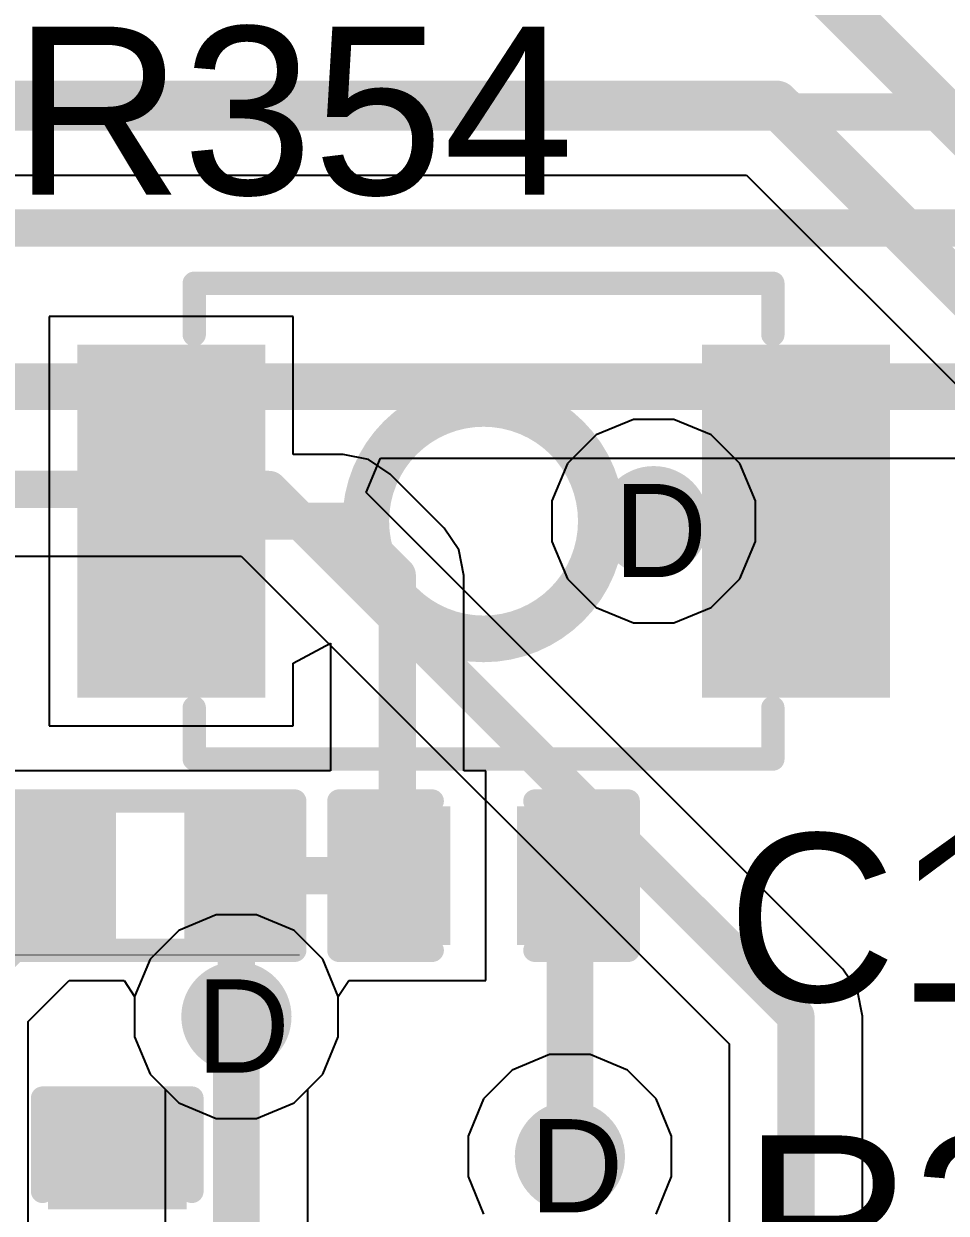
# Model space of a CAD drawing. Header units: inches. Extents: x -11 to 5428, y 0 to 5423.
# Drawn here: x 207.81 to 212.83, y 44.24 to 50.71 of the extents above; entities that cross this region are included whole.
import ezdxf

# ---------------------------------------------------------------- set-up
doc = ezdxf.new("R2010")
doc.units = ezdxf.units.IN
for name, color, linetype in [('Bottom Layer', 5, 'Continuous'), ('Drill Drawing', 1, 'Continuous'), ('GND', 16, 'Continuous'), ('PWR', 76, 'Continuous'), ('Top Layer', 1, 'Continuous'), ('Top Overlay', 2, 'Continuous'), ('Top Paste', 8, 'Continuous'), ('Top Solder', 216, 'Continuous'), ('Via Holes', 16, 'Continuous')]:
    doc.layers.add(name, color=color, linetype=linetype)
doc.styles.add('Arial', font='', dxfattribs={"height": 0.2})
doc.styles.get('Arial').set_extended_font_data('Arial')

# ---------------------------------------------------------------- blocks, each defined once
blk = doc.blocks.new('C___0402_309')
at = {"layer": 'Top Layer'}
for points in [[(-0.6985, -0.3175), (-0.6985, 0.3175), (-0.2413, 0.3175), (-0.2413, -0.3175)], [(0.2413, -0.3175), (0.2413, 0.3175), (0.6985, 0.3175), (0.6985, -0.3175)]]:
    blk.add_hatch(color=1, dxfattribs=at).paths.add_polyline_path(points)
at = {"layer": 'Top Paste'}
for points in [[(-0.6985, -0.3175), (-0.6985, 0.3175), (-0.2413, 0.3175), (-0.2413, -0.3175)], [(0.2413, -0.3175), (0.2413, 0.3175), (0.6985, 0.3175), (0.6985, -0.3175)]]:
    blk.add_hatch(color=8, dxfattribs=at).paths.add_polyline_path(points)
at = {"layer": 'Top Solder'}
for points in [[(-0.7585, -0.3775), (-0.7585, 0.3775), (-0.1813, 0.3775), (-0.1813, -0.3775)], [(0.1813, -0.3775), (0.1813, 0.3775), (0.7585, 0.3775), (0.7585, -0.3775)]]:
    blk.add_hatch(color=216, dxfattribs=at).paths.add_polyline_path(points)
at = {"layer": 'Top Overlay'}
for points in [[(-0.7874, 0.4064, 0.127, 0.127, 0), (-0.2794, 0.4064, 0.127, 0.127, 0)], [(-0.7874, 0.4064, 0.127, 0.127, 0), (-0.7874, -0.4064, 0.127, 0.127, 0)], [(0.2794, 0.4064, 0.127, 0.127, 0), (0.7874, 0.4064, 0.127, 0.127, 0)], [(0.7874, 0.4064, 0.127, 0.127, 0), (0.7874, -0.4064, 0.127, 0.127, 0)], [(-0.7874, -0.4064, 0.127, 0.127, 0), (-0.2794, -0.4064, 0.127, 0.127, 0)], [(0.2794, -0.4064, 0.127, 0.127, 0), (0.7874, -0.4064, 0.127, 0.127, 0)]]:
    blk.add_lwpolyline(points, format="xyseb", dxfattribs=at)
for points in [[(-0.8191, 0.4064, 0.0635, 0.0635, 1), (-0.7556, 0.4064, 0.0635, 0.0635, 1)], [(-0.8191, 0.4064, 0.0635, 0.0635, 1), (-0.7556, 0.4064, 0.0635, 0.0635, 1)], [(-0.3111, 0.4064, 0.0635, 0.0635, 1), (-0.2476, 0.4064, 0.0635, 0.0635, 1)], [(0.2477, 0.4064, 0.0635, 0.0635, 1), (0.3112, 0.4064, 0.0635, 0.0635, 1)], [(0.7557, 0.4064, 0.0635, 0.0635, 1), (0.8192, 0.4064, 0.0635, 0.0635, 1)], [(0.7557, 0.4064, 0.0635, 0.0635, 1), (0.8192, 0.4064, 0.0635, 0.0635, 1)], [(-0.8191, -0.4064, 0.0635, 0.0635, 1), (-0.7556, -0.4064, 0.0635, 0.0635, 1)], [(-0.8191, -0.4064, 0.0635, 0.0635, 1), (-0.7556, -0.4064, 0.0635, 0.0635, 1)], [(-0.3111, -0.4064, 0.0635, 0.0635, 1), (-0.2476, -0.4064, 0.0635, 0.0635, 1)], [(0.2477, -0.4064, 0.0635, 0.0635, 1), (0.3112, -0.4064, 0.0635, 0.0635, 1)], [(0.7557, -0.4064, 0.0635, 0.0635, 1), (0.8192, -0.4064, 0.0635, 0.0635, 1)], [(0.7557, -0.4064, 0.0635, 0.0635, 1), (0.8192, -0.4064, 0.0635, 0.0635, 1)]]:
    blk.add_lwpolyline(points, format="xyseb", close=True, dxfattribs=at)
blk = doc.blocks.new('C___0402_314')
at = {"layer": 'Top Layer'}
for points in [[(-0.6985, -0.3175), (-0.6985, 0.3175), (-0.2413, 0.3175), (-0.2413, -0.3175)], [(0.2413, -0.3175), (0.2413, 0.3175), (0.6985, 0.3175), (0.6985, -0.3175)]]:
    blk.add_hatch(color=1, dxfattribs=at).paths.add_polyline_path(points)
at = {"layer": 'Top Paste'}
for points in [[(-0.6985, -0.3175), (-0.6985, 0.3175), (-0.2413, 0.3175), (-0.2413, -0.3175)], [(0.2413, -0.3175), (0.2413, 0.3175), (0.6985, 0.3175), (0.6985, -0.3175)]]:
    blk.add_hatch(color=8, dxfattribs=at).paths.add_polyline_path(points)
at = {"layer": 'Top Solder'}
for points in [[(-0.7585, -0.3775), (-0.7585, 0.3775), (-0.1813, 0.3775), (-0.1813, -0.3775)], [(0.1813, -0.3775), (0.1813, 0.3775), (0.7585, 0.3775), (0.7585, -0.3775)]]:
    blk.add_hatch(color=216, dxfattribs=at).paths.add_polyline_path(points)
at = {"layer": 'Top Overlay'}
for points in [[(-0.7874, 0.4064, 0.127, 0.127, 0), (-0.2794, 0.4064, 0.127, 0.127, 0)], [(-0.7874, -0.4064, 0.127, 0.127, 0), (-0.7874, 0.4064, 0.127, 0.127, 0)], [(0.2794, 0.4064, 0.127, 0.127, 0), (0.7874, 0.4064, 0.127, 0.127, 0)], [(0.7874, -0.4064, 0.127, 0.127, 0), (0.7874, 0.4064, 0.127, 0.127, 0)], [(-0.7874, -0.4064, 0.127, 0.127, 0), (-0.2794, -0.4064, 0.127, 0.127, 0)], [(0.2794, -0.4064, 0.127, 0.127, 0), (0.7874, -0.4064, 0.127, 0.127, 0)]]:
    blk.add_lwpolyline(points, format="xyseb", dxfattribs=at)
for points in [[(-0.8191, 0.4064, 0.0635, 0.0635, 1), (-0.7556, 0.4064, 0.0635, 0.0635, 1)], [(-0.8191, 0.4064, 0.0635, 0.0635, 1), (-0.7556, 0.4064, 0.0635, 0.0635, 1)], [(-0.3111, 0.4064, 0.0635, 0.0635, 1), (-0.2477, 0.4064, 0.0635, 0.0635, 1)], [(0.2477, 0.4064, 0.0635, 0.0635, 1), (0.3111, 0.4064, 0.0635, 0.0635, 1)], [(0.7556, 0.4064, 0.0635, 0.0635, 1), (0.8191, 0.4064, 0.0635, 0.0635, 1)], [(0.7556, 0.4064, 0.0635, 0.0635, 1), (0.8191, 0.4064, 0.0635, 0.0635, 1)], [(-0.8191, -0.4064, 0.0635, 0.0635, 1), (-0.7556, -0.4064, 0.0635, 0.0635, 1)], [(-0.8191, -0.4064, 0.0635, 0.0635, 1), (-0.7556, -0.4064, 0.0635, 0.0635, 1)], [(-0.3111, -0.4064, 0.0635, 0.0635, 1), (-0.2477, -0.4064, 0.0635, 0.0635, 1)], [(0.2477, -0.4064, 0.0635, 0.0635, 1), (0.3111, -0.4064, 0.0635, 0.0635, 1)], [(0.7556, -0.4064, 0.0635, 0.0635, 1), (0.8191, -0.4064, 0.0635, 0.0635, 1)], [(0.7556, -0.4064, 0.0635, 0.0635, 1), (0.8191, -0.4064, 0.0635, 0.0635, 1)]]:
    blk.add_lwpolyline(points, format="xyseb", close=True, dxfattribs=at)
blk = doc.blocks.new('R___0402_336')
at = {"layer": 'Top Layer'}
for points in [[(-0.6985, -0.3175), (-0.6985, 0.3175), (-0.2413, 0.3175), (-0.2413, -0.3175)], [(0.2413, -0.3175), (0.2413, 0.3175), (0.6985, 0.3175), (0.6985, -0.3175)]]:
    blk.add_hatch(color=1, dxfattribs=at).paths.add_polyline_path(points)
at = {"layer": 'Top Paste'}
for points in [[(-0.6985, -0.3175), (-0.6985, 0.3175), (-0.2413, 0.3175), (-0.2413, -0.3175)], [(0.2413, -0.3175), (0.2413, 0.3175), (0.6985, 0.3175), (0.6985, -0.3175)]]:
    blk.add_hatch(color=8, dxfattribs=at).paths.add_polyline_path(points)
at = {"layer": 'Top Solder'}
for points in [[(-0.7535, -0.3725), (-0.7535, 0.3725), (-0.1863, 0.3725), (-0.1863, -0.3725)], [(0.1863, -0.3725), (0.1863, 0.3725), (0.7535, 0.3725), (0.7535, -0.3725)]]:
    blk.add_hatch(color=216, dxfattribs=at).paths.add_polyline_path(points)
at = {"layer": 'Top Overlay'}
for points in [[(-0.7874, 0.4064, 0.127, 0.127, 0), (0.7874, 0.4064, 0.127, 0.127, 0)], [(-0.7874, -0.4064, 0.127, 0.127, 0), (-0.7874, 0.4064, 0.127, 0.127, 0)], [(0.7874, -0.4064, 0.127, 0.127, 0), (0.7874, 0.4064, 0.127, 0.127, 0)], [(-0.7874, -0.4064, 0.127, 0.127, 0), (0.7874, -0.4064, 0.127, 0.127, 0)], [(-0.8128, -0.4318, 0.00323, 0.00323, 0), (0.8128, -0.4318, 0.00323, 0.00323, 0)]]:
    blk.add_lwpolyline(points, format="xyseb", dxfattribs=at)
for points in [[(-0.8192, 0.4064, 0.0635, 0.0635, 1), (-0.7557, 0.4064, 0.0635, 0.0635, 1)], [(-0.8192, 0.4064, 0.0635, 0.0635, 1), (-0.7557, 0.4064, 0.0635, 0.0635, 1)], [(0.7556, 0.4064, 0.0635, 0.0635, 1), (0.8191, 0.4064, 0.0635, 0.0635, 1)], [(0.7556, 0.4064, 0.0635, 0.0635, 1), (0.8191, 0.4064, 0.0635, 0.0635, 1)], [(-0.8192, -0.4064, 0.0635, 0.0635, 1), (-0.7557, -0.4064, 0.0635, 0.0635, 1)], [(-0.8192, -0.4064, 0.0635, 0.0635, 1), (-0.7557, -0.4064, 0.0635, 0.0635, 1)], [(0.7556, -0.4064, 0.0635, 0.0635, 1), (0.8191, -0.4064, 0.0635, 0.0635, 1)], [(0.7556, -0.4064, 0.0635, 0.0635, 1), (0.8191, -0.4064, 0.0635, 0.0635, 1)], [(-0.8136, -0.4318, 0.00161, 0.00161, 1), (-0.812, -0.4318, 0.00161, 0.00161, 1)], [(0.812, -0.4318, 0.00161, 0.00161, 1), (0.8136, -0.4318, 0.00161, 0.00161, 1)]]:
    blk.add_lwpolyline(points, format="xyseb", close=True, dxfattribs=at)
blk = doc.blocks.new('B3U_1000P_361')
at = {"layer": 'Top Layer'}
for points in [[(-2.11, 0.86), (-1.29, 0.86), (-1.29, -0.86), (-2.11, -0.86)], [(1.29, 0.86), (2.11, 0.86), (2.11, -0.86), (1.29, -0.86)]]:
    blk.add_hatch(color=1, dxfattribs=at).paths.add_polyline_path(points)
at = {"layer": 'Top Paste'}
for points in [[(-2.11, 0.86), (-1.29, 0.86), (-1.29, -0.86), (-2.11, -0.86)], [(1.29, 0.86), (2.11, 0.86), (2.11, -0.86), (1.29, -0.86)]]:
    blk.add_hatch(color=8, dxfattribs=at).paths.add_polyline_path(points)
at = {"layer": 'Top Solder'}
for points in [[(-2.2116, 0.9616), (-1.1884, 0.9616), (-1.1884, -0.9616), (-2.2116, -0.9616)], [(1.1884, 0.9616), (2.2116, 0.9616), (2.2116, -0.9616), (1.1884, -0.9616)]]:
    blk.add_hatch(color=216, dxfattribs=at).paths.add_polyline_path(points)
at = {"layer": 'Top Overlay'}
for points in [[(1.5748, 1.2954, 0.127, 0.127, 0), (-1.5748, 1.2954, 0.127, 0.127, 0)], [(-1.5748, 1.2954, 0.127, 0.127, 0), (-1.5748, 1.016, 0.127, 0.127, 0)], [(1.5748, 1.2954, 0.127, 0.127, 0), (1.5748, 1.016, 0.127, 0.127, 0)], [(-1.5748, -1.016, 0.127, 0.127, 0), (-1.5748, -1.2954, 0.127, 0.127, 0)], [(1.5748, -1.016, 0.127, 0.127, 0), (1.5748, -1.2954, 0.127, 0.127, 0)], [(1.5748, -1.2954, 0.127, 0.127, 0), (-1.5748, -1.2954, 0.127, 0.127, 0)]]:
    blk.add_lwpolyline(points, format="xyseb", dxfattribs=at)
for points in [[(-1.6065, 1.2954, 0.0635, 0.0635, 1), (-1.5431, 1.2954, 0.0635, 0.0635, 1)], [(-1.6065, 1.2954, 0.0635, 0.0635, 1), (-1.5431, 1.2954, 0.0635, 0.0635, 1)], [(1.5431, 1.2954, 0.0635, 0.0635, 1), (1.6065, 1.2954, 0.0635, 0.0635, 1)], [(1.5431, 1.2954, 0.0635, 0.0635, 1), (1.6065, 1.2954, 0.0635, 0.0635, 1)], [(-1.6065, 1.016, 0.0635, 0.0635, 1), (-1.5431, 1.016, 0.0635, 0.0635, 1)], [(1.5431, 1.016, 0.0635, 0.0635, 1), (1.6065, 1.016, 0.0635, 0.0635, 1)], [(0.6411, 0, 0.254, 0.254, 1), (-0.6411, 0, 0.254, 0.254, 1)], [(-0.7046, 0, 0.127, 0.127, 1), (-0.5776, 0, 0.127, 0.127, 1)], [(0.5776, 0, 0.127, 0.127, 1), (0.7046, 0, 0.127, 0.127, 1)], [(-1.6065, -1.016, 0.0635, 0.0635, 1), (-1.5431, -1.016, 0.0635, 0.0635, 1)], [(1.5431, -1.016, 0.0635, 0.0635, 1), (1.6065, -1.016, 0.0635, 0.0635, 1)], [(-1.6065, -1.2954, 0.0635, 0.0635, 1), (-1.5431, -1.2954, 0.0635, 0.0635, 1)], [(-1.6065, -1.2954, 0.0635, 0.0635, 1), (-1.5431, -1.2954, 0.0635, 0.0635, 1)], [(1.5431, -1.2954, 0.0635, 0.0635, 1), (1.6065, -1.2954, 0.0635, 0.0635, 1)], [(1.5431, -1.2954, 0.0635, 0.0635, 1), (1.6065, -1.2954, 0.0635, 0.0635, 1)]]:
    blk.add_lwpolyline(points, format="xyseb", close=True, dxfattribs=at)

msp = doc.modelspace()

# ---------------------------------------------------------------- hatches: boundary and pattern name
at = {"layer": 'Bottom Layer'}
h = msp.add_hatch(color=5, dxfattribs=at)
edge = h.paths.add_edge_path()
edge.add_arc((211.2346, 48.0058), 0.3, 0, 360)
h = msp.add_hatch(color=5, dxfattribs=at)
edge = h.paths.add_edge_path()
edge.add_arc((208.9634, 45.3078), 0.3, 0, 360)
h = msp.add_hatch(color=5, dxfattribs=at)
edge = h.paths.add_edge_path()
edge.add_arc((210.7785, 44.5468), 0.3, 0, 360)
at = {"layer": 'GND'}
h = msp.add_hatch(color=16, dxfattribs=at)
edge = h.paths.add_edge_path()
edge.add_arc((211.2346, 48.0058), 0.3, 0, 360)
h = msp.add_hatch(color=16, dxfattribs=at)
edge = h.paths.add_edge_path()
edge.add_arc((208.9634, 45.3078), 0.3, 0, 360)
h = msp.add_hatch(color=16, dxfattribs=at)
edge = h.paths.add_edge_path()
edge.add_arc((210.7785, 44.5468), 0.3, 0, 360)
at = {"layer": 'PWR'}
h = msp.add_hatch(color=76, dxfattribs=at)
edge = h.paths.add_edge_path()
edge.add_arc((211.2346, 48.0058), 0.3, 0, 360)
h = msp.add_hatch(color=76, dxfattribs=at)
edge = h.paths.add_edge_path()
edge.add_arc((208.9634, 45.3078), 0.3, 0, 360)
h = msp.add_hatch(color=76, dxfattribs=at)
edge = h.paths.add_edge_path()
edge.add_arc((210.7785, 44.5468), 0.3, 0, 360)
at = {"layer": 'Top Layer'}
h = msp.add_hatch(color=1, dxfattribs=at)
edge = h.paths.add_edge_path()
edge.add_arc((211.2346, 48.0058), 0.3, 0, 360)
h = msp.add_hatch(color=1, dxfattribs=at)
edge = h.paths.add_edge_path()
edge.add_arc((208.9634, 45.3078), 0.3, 0, 360)
h = msp.add_hatch(color=1, dxfattribs=at)
edge = h.paths.add_edge_path()
edge.add_arc((210.7785, 44.5468), 0.3, 0, 360)
at = {"layer": 'Via Holes'}
h = msp.add_hatch(color=7, dxfattribs=at)
edge = h.paths.add_edge_path()
edge.add_arc((211.2346, 48.0058), 0.15, 0, 360)
h = msp.add_hatch(color=7, dxfattribs=at)
edge = h.paths.add_edge_path()
edge.add_arc((208.9634, 45.3078), 0.15, 0, 360)
h = msp.add_hatch(color=7, dxfattribs=at)
edge = h.paths.add_edge_path()
edge.add_arc((210.7785, 44.5468), 0.15, 0, 360)

# ---------------------------------------------------------------- linework, layer by layer
at = {"layer": 'Bottom Layer'}
for p, q in [((209.6698, 48.1617), (209.7475, 48.3495)), ((209.7475, 48.3495), (233.2227, 48.3495)), ((212.265, 45.5665), (209.6698, 48.1617)), ((197.6912, 47.8158), (208.9902, 47.8158)), ((208.9902, 47.8158), (211.6461, 45.1599)), ((208.8532, 45.8618), (208.6496, 45.7774)), ((209.0736, 45.8618), (208.8532, 45.8618)), ((209.2772, 45.7774), (209.0736, 45.8618)), ((208.6496, 45.7774), (208.4937, 45.6216)), ((209.4331, 45.6216), (209.2772, 45.7774)), ((208.4937, 45.6216), (208.4094, 45.418)), ((209.5174, 45.418), (209.4331, 45.6216)), ((212.3436, 45.4489), (212.265, 45.5665)), ((212.265, 45.5665), (212.265, 45.5665)), ((208.4094, 45.418), (208.4094, 45.1976)), ((209.5174, 45.1976), (209.5174, 45.418)), ((212.3712, 45.3101), (212.3436, 45.4489)), ((212.3712, 43.5278), (212.3712, 45.3101)), ((208.4094, 45.1976), (208.4937, 44.9939)), ((209.4331, 44.9939), (209.5174, 45.1976)), ((211.6461, 45.1599), (211.6461, 43.5279)), ((208.4937, 44.9939), (208.5749, 44.9127)), ((209.3519, 44.9128), (209.4331, 44.9939)), ((208.5749, 44.9127), (208.5749, 43.607)), ((209.3519, 43.4461), (209.3519, 44.9128))]:
    msp.add_line(p, q, dxfattribs=at)
for points in [[(198.1032, 50.2336, 0.2032, 0.2032, 0), (221.7496, 50.2336, 0.2032, 0.2032, 0)], [(197.8943, 49.6014, 0.2032, 0.2032, 0), (221.3717, 49.6014, 0.2032, 0.2032, 0)], [(197.1827, 48.7379, 0.254, 0.254, 0), (233.2227, 48.7379, 0.254, 0.254, 0)], [(197.541, 48.1783, 0.2032, 0.2032, 0), (209.1404, 48.1783, 0.2032, 0.2032, 0)], [(209.1404, 48.1783, 0.2032, 0.2032, 0), (212.0086, 45.3101, 0.2032, 0.2032, 0)], [(208.9634, 43.4461, 0.254, 0.254, 0), (208.9634, 45.3078, 0.254, 0.254, 0)], [(212.0086, 43.107, 0.2032, 0.2032, 0), (212.0086, 45.3101, 0.2032, 0.2032, 0)]]:
    msp.add_lwpolyline(points, format="xyseb", dxfattribs=at)
for points in [[(209.0896, 48.1783, 0.1016, 0.1016, 1), (209.1912, 48.1783, 0.1016, 0.1016, 1)], [(209.0896, 48.1783, 0.1016, 0.1016, 1), (209.1912, 48.1783, 0.1016, 0.1016, 1)], [(208.8999, 45.3078, 0.127, 0.127, 1), (209.0269, 45.3078, 0.127, 0.127, 1)], [(211.9578, 45.3101, 0.1016, 0.1016, 1), (212.0594, 45.3101, 0.1016, 0.1016, 1)], [(211.9578, 45.3101, 0.1016, 0.1016, 1), (212.0594, 45.3101, 0.1016, 0.1016, 1)]]:
    msp.add_lwpolyline(points, format="xyseb", close=True, dxfattribs=at)
at = {"layer": 'GND'}
for p, q in [((208.8532, 45.8618), (208.6496, 45.7774)), ((209.0736, 45.8618), (208.8532, 45.8618)), ((209.2772, 45.7774), (209.0736, 45.8618)), ((208.6496, 45.7774), (208.4937, 45.6216)), ((209.4331, 45.6216), (209.2772, 45.7774)), ((208.4937, 45.6216), (208.4094, 45.418)), ((209.5174, 45.418), (209.4331, 45.6216)), ((208.4094, 45.418), (208.4094, 45.1976)), ((209.5174, 45.1976), (209.5174, 45.418)), ((208.4094, 45.1976), (208.4937, 44.9939)), ((209.4331, 44.9939), (209.5174, 45.1976)), ((208.4937, 44.9939), (208.6496, 44.8381)), ((209.2772, 44.8381), (209.4331, 44.9939)), ((208.6496, 44.8381), (208.8532, 44.7538)), ((209.0736, 44.7538), (209.2772, 44.8381)), ((208.8532, 44.7538), (209.0736, 44.7538))]:
    msp.add_line(p, q, dxfattribs=at)
at = {"layer": 'PWR'}
for p, q in [((211.1244, 48.5598), (210.9208, 48.4754)), ((211.3448, 48.5598), (211.1244, 48.5598)), ((211.5484, 48.4754), (211.3448, 48.5598)), ((210.9208, 48.4754), (210.7649, 48.3196)), ((211.7043, 48.3196), (211.5484, 48.4754)), ((210.7649, 48.3196), (210.6806, 48.116)), ((211.7886, 48.116), (211.7043, 48.3196)), ((210.6806, 48.116), (210.6806, 47.8956)), ((211.7886, 47.8956), (211.7886, 48.116)), ((210.6806, 47.8956), (210.7649, 47.6919)), ((211.7043, 47.6919), (211.7886, 47.8956)), ((210.7649, 47.6919), (210.9208, 47.5361)), ((211.5484, 47.5361), (211.7043, 47.6919)), ((210.9208, 47.5361), (211.1244, 47.4518)), ((211.3448, 47.4518), (211.5484, 47.5361)), ((211.1244, 47.4518), (211.3448, 47.4518)), ((208.8532, 45.8618), (208.6496, 45.7774)), ((209.0736, 45.8618), (208.8532, 45.8618)), ((209.2772, 45.7774), (209.0736, 45.8618)), ((208.6496, 45.7774), (208.4937, 45.6216)), ((209.4331, 45.6216), (209.2772, 45.7774)), ((208.4937, 45.6216), (208.4094, 45.418)), ((209.5174, 45.418), (209.4331, 45.6216)), ((208.4094, 45.418), (208.4094, 45.1976)), ((209.5174, 45.1976), (209.5174, 45.418)), ((208.4094, 45.1976), (208.4937, 44.9939)), ((209.4331, 44.9939), (209.5174, 45.1976)), ((210.6683, 45.1008), (210.4647, 45.0164)), ((210.8887, 45.1008), (210.6683, 45.1008)), ((211.0923, 45.0164), (210.8887, 45.1008)), ((210.4647, 45.0164), (210.3088, 44.8606)), ((211.2482, 44.8606), (211.0923, 45.0164)), ((208.4937, 44.9939), (208.6496, 44.8381)), ((209.2772, 44.8381), (209.4331, 44.9939)), ((208.6496, 44.8381), (208.8532, 44.7538)), ((209.0736, 44.7538), (209.2772, 44.8381)), ((210.3088, 44.8606), (210.2245, 44.6569)), ((211.3325, 44.6569), (211.2482, 44.8606)), ((208.8532, 44.7538), (209.0736, 44.7538)), ((210.2245, 44.6569), (210.2245, 44.4366)), ((211.3325, 44.4366), (211.3325, 44.6569)), ((210.2245, 44.4366), (210.3088, 44.2329)), ((211.2482, 44.2329), (211.3325, 44.4366))]:
    msp.add_line(p, q, dxfattribs=at)
at = {"layer": 'Top Layer'}
for p, q in [((206.4188, 49.8895), (211.7407, 49.8895)), ((211.7407, 49.8895), (225.6913, 35.9389)), ((209.2726, 49.1198), (207.9446, 49.1198)), ((207.9446, 49.1198), (207.9446, 46.8918)), ((209.2726, 48.3683), (209.2726, 49.1198)), ((209.5438, 48.3683), (209.2726, 48.3683)), ((209.6825, 48.3407), (209.5438, 48.3683)), ((209.5438, 48.3683), (209.5438, 48.3683)), ((209.8002, 48.2621), (209.6825, 48.3407)), ((210.0951, 47.9672), (209.8002, 48.2621)), ((210.1737, 47.8496), (210.0951, 47.9672)), ((210.0951, 47.9672), (210.0951, 47.9672)), ((210.2013, 47.7108), (210.1737, 47.8496)), ((210.2013, 46.6469), (210.2013, 47.7108)), ((210.2013, 47.7108), (210.2013, 47.7108)), ((209.2726, 47.2328), (209.4758, 47.3414)), ((209.4758, 47.3414), (209.4761, 47.3412)), ((209.4761, 47.3412), (209.4761, 46.6469)), ((209.2726, 46.8918), (209.2726, 47.2328)), ((207.9446, 46.8918), (209.2726, 46.8918)), ((209.4761, 46.6469), (207.541, 46.6469)), ((210.3213, 46.6469), (210.2013, 46.6469)), ((210.3213, 45.5039), (210.3213, 46.6469)), ((207.8305, 45.2806), (208.0537, 45.5039)), ((208.0537, 45.5039), (208.352, 45.5039)), ((208.352, 45.5039), (208.4094, 45.4179)), ((209.5174, 45.4179), (209.5748, 45.5039)), ((209.5748, 45.5039), (210.3213, 45.5039)), ((208.4094, 45.4179), (208.4094, 45.1976)), ((209.5174, 45.1976), (209.5174, 45.4179)), ((207.8305, 44.1581), (207.8305, 45.2806)), ((208.4094, 45.1976), (208.4937, 44.9939)), ((209.4331, 44.9939), (209.5174, 45.1976)), ((208.4937, 44.9939), (208.6496, 44.8381)), ((209.2772, 44.8381), (209.4331, 44.9939)), ((208.6496, 44.8381), (208.8532, 44.7538)), ((209.0736, 44.7538), (209.2772, 44.8381)), ((208.8532, 44.7538), (209.0736, 44.7538))]:
    msp.add_line(p, q, dxfattribs=at)
for points in [[(210.881, 52.1711, 0.254, 0.254, 0), (226.275, 36.7771, 0.254, 0.254, 0)], [(185.3601, 50.278, 0.254, 0.254, 0), (211.9016, 50.278, 0.254, 0.254, 0)], [(211.9016, 50.278, 0.254, 0.254, 0), (225.966, 36.2136, 0.254, 0.254, 0)], [(211.2346, 48.0058, 0.254, 0.254, 0), (212.0086, 48.0058, 0.254, 0.254, 0)], [(208.6086, 48.0058, 0.2032, 0.2032, 0), (209.5438, 48.0058, 0.2032, 0.2032, 0)], [(209.5438, 48.0058, 0.2032, 0.2032, 0), (209.8387, 47.7108, 0.2032, 0.2032, 0)], [(209.8387, 46.0754, 0.2032, 0.2032, 0), (209.8387, 47.7108, 0.2032, 0.2032, 0)], [(210.7785, 44.5468, 0.254, 0.254, 0), (210.7785, 46.0754, 0.254, 0.254, 0)], [(208.0236, 45.9865, 0.2032, 0.2032, 0), (208.0236, 46.0754, 0.2032, 0.2032, 0)], [(208.9634, 45.3078, 0.2032, 0.2032, 0), (208.9634, 46.0754, 0.2032, 0.2032, 0)], [(208.9634, 46.0754, 0.2032, 0.2032, 0), (209.8387, 46.0754, 0.2032, 0.2032, 0)], [(207.468, 45.4308, 0.2032, 0.2032, 0), (208.0236, 45.9865, 0.2032, 0.2032, 0)]]:
    msp.add_lwpolyline(points, format="xyseb", dxfattribs=at)
for points in [[(211.8381, 50.278, 0.127, 0.127, 1), (211.9651, 50.278, 0.127, 0.127, 1)], [(211.8381, 50.278, 0.127, 0.127, 1), (211.9651, 50.278, 0.127, 0.127, 1)], [(211.1711, 48.0058, 0.127, 0.127, 1), (211.2981, 48.0058, 0.127, 0.127, 1)], [(211.9451, 48.0058, 0.127, 0.127, 1), (212.0721, 48.0058, 0.127, 0.127, 1)], [(208.5578, 48.0058, 0.1016, 0.1016, 1), (208.6594, 48.0058, 0.1016, 0.1016, 1)], [(209.493, 48.0058, 0.1016, 0.1016, 1), (209.5946, 48.0058, 0.1016, 0.1016, 1)], [(209.493, 48.0058, 0.1016, 0.1016, 1), (209.5946, 48.0058, 0.1016, 0.1016, 1)], [(209.7879, 47.7108, 0.1016, 0.1016, 1), (209.8895, 47.7108, 0.1016, 0.1016, 1)], [(209.7879, 47.7108, 0.1016, 0.1016, 1), (209.8895, 47.7108, 0.1016, 0.1016, 1)], [(210.715, 46.0754, 0.127, 0.127, 1), (210.842, 46.0754, 0.127, 0.127, 1)], [(207.9728, 46.0754, 0.1016, 0.1016, 1), (208.0744, 46.0754, 0.1016, 0.1016, 1)], [(208.9126, 46.0754, 0.1016, 0.1016, 1), (209.0142, 46.0754, 0.1016, 0.1016, 1)], [(208.9126, 46.0754, 0.1016, 0.1016, 1), (209.0142, 46.0754, 0.1016, 0.1016, 1)], [(209.7879, 46.0754, 0.1016, 0.1016, 1), (209.8895, 46.0754, 0.1016, 0.1016, 1)], [(209.7879, 46.0754, 0.1016, 0.1016, 1), (209.8895, 46.0754, 0.1016, 0.1016, 1)], [(207.9728, 45.9865, 0.1016, 0.1016, 1), (208.0744, 45.9865, 0.1016, 0.1016, 1)], [(207.9728, 45.9865, 0.1016, 0.1016, 1), (208.0744, 45.9865, 0.1016, 0.1016, 1)], [(208.9126, 45.3078, 0.1016, 0.1016, 1), (209.0142, 45.3078, 0.1016, 0.1016, 1)], [(210.715, 44.5468, 0.127, 0.127, 1), (210.842, 44.5468, 0.127, 0.127, 1)]]:
    msp.add_lwpolyline(points, format="xyseb", close=True, dxfattribs=at)

# ---------------------------------------------------------------- block references
for name, p, rotation in [('B3U_1000P_361', (210.3086, 48.0058), 180), ('C___0402_309', (208.3147, 44.0769), 90)]:
    msp.add_blockref(name, p, dxfattribs=dict(rotation=rotation))
for name, p in [('R___0402_336', (208.4935, 46.0754)), ('C___0402_314', (210.3086, 46.0754))]:
    msp.add_blockref(name, p)

# ---------------------------------------------------------------- texts
at = {"layer": 'Drill Drawing', "style": 'Arial'}
for p in [(211.0145, 47.701), (208.7433, 45.003), (210.5584, 44.242)]:
    msp.add_text('D', height=0.508, dxfattribs=at).set_placement(p)
at = {"layer": 'Top Overlay', "style": 'Arial'}
for s, p in [('R354', (207.7471, 49.7841)), ('C124', (211.6333, 45.39)), ('R382', (211.7189, 43.7469))]:
    msp.add_text(s, height=0.9144, dxfattribs=at).set_placement(p)

doc.saveas('drawing.dxf')
